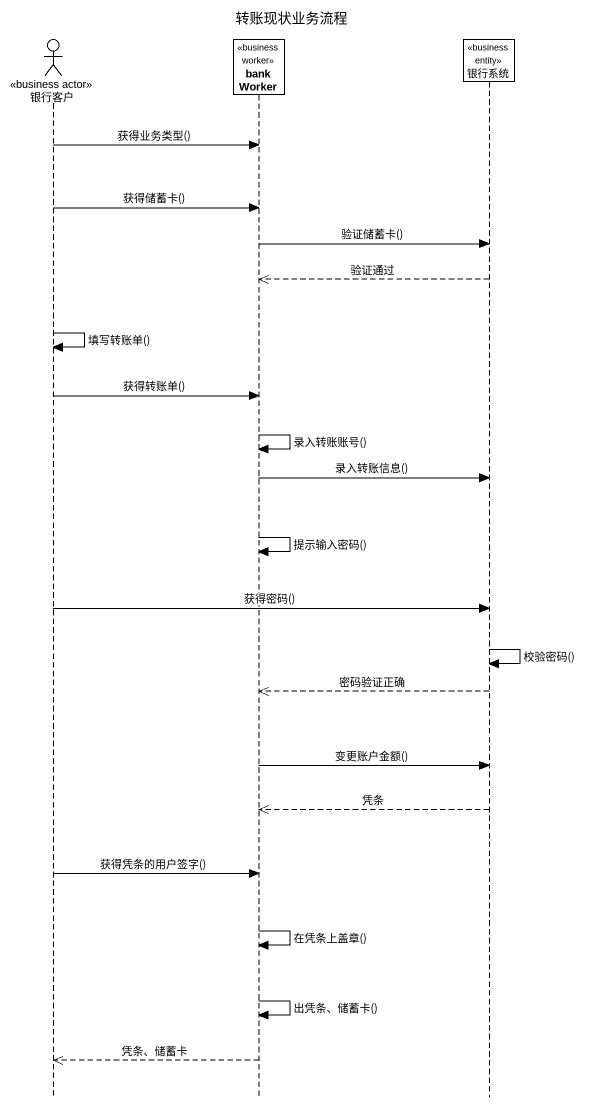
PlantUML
@startuml
title 转账现状业务流程
hide footbox
actor 银行客户 <<business actor>>
participant bankWorker <<business worker>>
participant 银行系统 <<business entity>>

银行客户 -> bankWorker : 获得业务类型()
银行客户 -> bankWorker : 获得储蓄卡()
bankWorker -> 银行系统 : 验证储蓄卡()
银行系统 -->> bankWorker : 验证通过
银行客户 -> 银行客户 : 填写转账单()
银行客户 -> bankWorker : 获得转账单()
bankWorker -> bankWorker : 录入转账账号()
bankWorker -> 银行系统 : 录入转账信息()
bankWorker -> bankWorker : 提示输入密码()
银行客户 -> 银行系统 : 获得密码()
银行系统 -> 银行系统 : 校验密码()
银行系统 -->> bankWorker : 密码验证正确
bankWorker -> 银行系统 : 变更账户金额()
银行系统 -->> bankWorker : 凭条
银行客户 -> bankWorker : 获得凭条的用户签字()
bankWorker -> bankWorker : 在凭条上盖章()
bankWorker -> bankWorker : 出凭条、储蓄卡()
bankWorker -->> 银行客户 : 凭条、储蓄卡
@enduml
